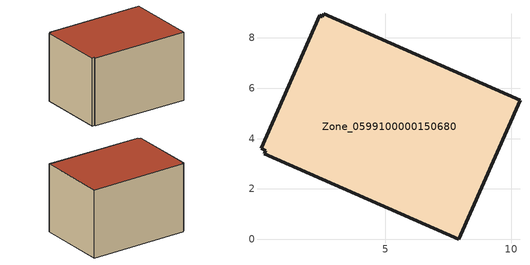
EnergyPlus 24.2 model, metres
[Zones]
Zone_0599100000150680
 floor ground (C_G): 0.23,3.52 0.06,3.61 2.38,8.9 2.5,8.85 2.55,8.96 10.35,5.53 7.92,0 0.18,3.4 z0
 wall outside (C_F): 10.35,5.53 2.55,8.96 2.5,8.85 2.38,8.9 0.06,3.61 0.23,3.52 0.18,3.4 7.92,0 10.35,5.53 z0:5.84
 roof outside (C_R): 0.06,3.61 0.23,3.52 0.18,3.4 7.92,0 10.35,5.53 2.55,8.96 2.5,8.85 2.38,8.9 z5.84
[BUILDING]
Pand.0599100000150680: North Axis=0; Terrain=City; Loads Convergence Tolerance Value=0.04; Temperature Convergence Tolerance Value=0.4; Solar Distribution=FullExterior; Maximum Number of Warmup Days=25; Minimum Number of Warmup Days=1
[Site:Location]
Rotterdam.The.Hague.AP_ZH_NLD Design_Conditions: Latitude=51.96; Longitude=4.45; Time Zone=1; Elevation=-4.5
[SITE:GROUNDTEMPERATURE:BUILDINGSURFACE]
18, 18, 18, 18, 18, 18, 18, 18, 18, 18, 18, 18
[MATERIAL] Thermal Absorptance=0.9; Solar Absorptance=0.7; Visible Absorptance=0.7
Name | Roughness | Thickness | Conductivity | Density | Specific Heat
G.TC.1946-1964 | MediumSmooth | 0.15 | 1 | 540 | 1210
F.TC.1946-1964 | Rough | 0.3 | 0.857143 | 1920 | 840
R.TC.1946-1964 | MediumRough | 0.2 | 0.235294 | 1500 | 1000
[CONSTRUCTION]
C_G: G.TC.1946-1964
C_F: F.TC.1946-1964
C_R: R.TC.1946-1964
[ZONE]
Zone_0599100000150680: Type=1; Multiplier=1; Ceiling Height=Autocalculate; Volume=Autocalculate; Floor Area=autocalculate; Part of Total Floor Area=Yes
[ZONEINFILTRATION:DESIGNFLOWRATE]
Infil_Zone_0599100000150680: Zone or ZoneList or Space or SpaceList=Zone_0599100000150680; Schedule=AlwaysOn; Design Flow Rate Calculation Method=Flow/Area; Flow Rate per Floor Area=0.003; Constant Term Coefficient=1; Temperature Term Coefficient=0; Velocity Term Coefficient=0; Velocity Squared Term Coefficient=0
[HVACTEMPLATE:ZONE:IDEALLOADSAIRSYSTEM]
Zone_0599100000150680: Maximum Heating Supply Air Temperature=50; Minimum Cooling Supply Air Temperature=13; Maximum Heating Supply Air Humidity Ratio=0.0156; Minimum Cooling Supply Air Humidity Ratio=0.0077; Heating Limit=NoLimit; Cooling Limit=NoLimit; Dehumidification Control Type=ConstantSensibleHeatRatio; Cooling Sensible Heat Ratio=0.7; Dehumidification Setpoint=60; Humidification Control Type=None; Humidification Setpoint=30; Outdoor Air Method=None; Outdoor Air Flow Rate per Person=0.00944; Outdoor Air Flow Rate per Zone Floor Area=0; Outdoor Air Flow Rate per Zone=0; Demand Controlled Ventilation Type=None; Outdoor Air Economizer Type=NoEconomizer; Heat Recovery Type=None; Sensible Heat Recovery Effectiveness=0.7; Latent Heat Recovery Effectiveness=0.65
[ZONECONTROL:THERMOSTAT]
ThermostatControl_Zone_0599100000150680: Zone or ZoneList=Zone_0599100000150680; Control Type Schedule=DualSetpointControlType; Control 1=Thermostat_Zone_0599100000150680; Temperature Difference Between Cutout And Setpoint=0
[THERMOSTATSETPOINT:DUALSETPOINT]
Thermostat_Zone_0599100000150680: Heating Setpoint Temperature Schedule=HeatingSetpoint_Zone_0599100000150680; Cooling Setpoint Temperature Schedule=CoolingSetpoint_Zone_0599100000150680
[SCHEDULE:COMPACT]
HeatingSetpoint_Zone_0599100000150680: Through: 12/31, For: AllDays, Until: 24:00, 21
CoolingSetpoint_Zone_0599100000150680: Through: 12/31, For: AllDays, Until: 24:00, 24
DualSetpointControlType: Through: 12/31, For: AllDays, Until: 24:00, 4
AlwaysOn: Through: 12/31, For: AllDays, Until: 24:00, 1
